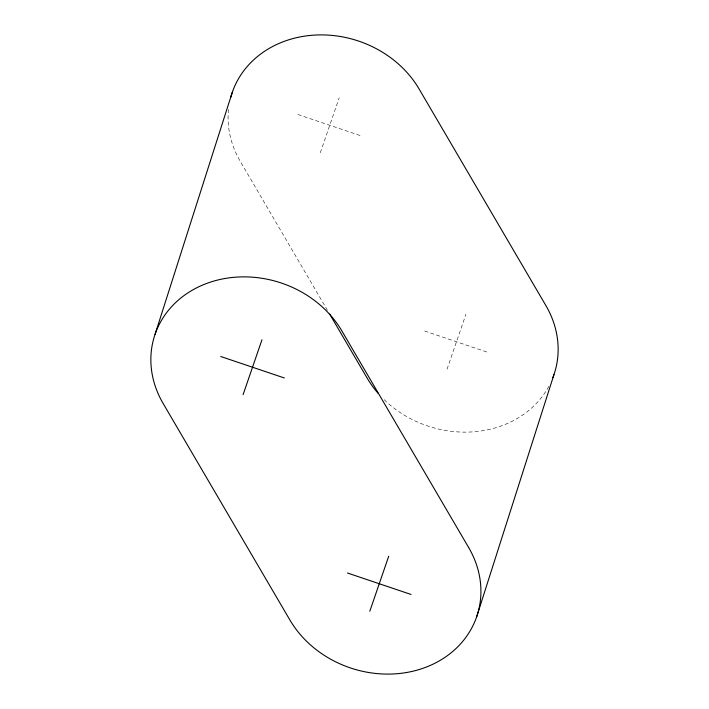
<?xml version="1.0" encoding="UTF-8"?>
<svg xmlns="http://www.w3.org/2000/svg" width="709" height="709" viewBox="0 0 709 709"><rect width="100%" height="100%" fill="white"/><g stroke="black" fill="none" stroke-linecap="round" stroke-linejoin="round"><path stroke-width="0.53" stroke-dasharray="3.54 2.66" d="M320.3 152.736L339.186 97.798M447.033 369.238L465.919 314.3M297.931 114.53L361.555 136.004M424.673 331.032L488.288 352.506M327.461 310.312L240.369 161.519A102.876 88.997 17.7 0 1 228.83 106.802M548.828 386.316A102.876 88.997 17.7 0 1 382.683 398.21"/><path stroke-width="1.06" d="M155.058 334.329L232.277 92.365M476.723 616.635L553.942 374.671M243.081 394.7L261.967 339.762M369.814 611.202L388.7 556.264M220.712 356.494L284.327 377.968M347.445 572.996L411.069 594.47M329.694 314.122L367.102 378.021A102.876 88.997 17.7 0 0 378.287 393.495M230.735 97.408A102.876 88.997 17.7 0 1 316.187 35.007A102.876 88.997 17.7 0 1 419.116 89.015L545.859 305.517A102.876 88.997 17.7 0 1 552.852 377.631M468.631 547.481L341.898 330.979A102.876 88.997 17.7 0 0 204.068 284.451A102.876 88.997 17.7 0 0 163.141 403.483L289.884 619.985A102.876 88.997 17.7 0 0 427.713 666.513A102.876 88.997 17.7 0 0 468.631 547.481"/></g></svg>
